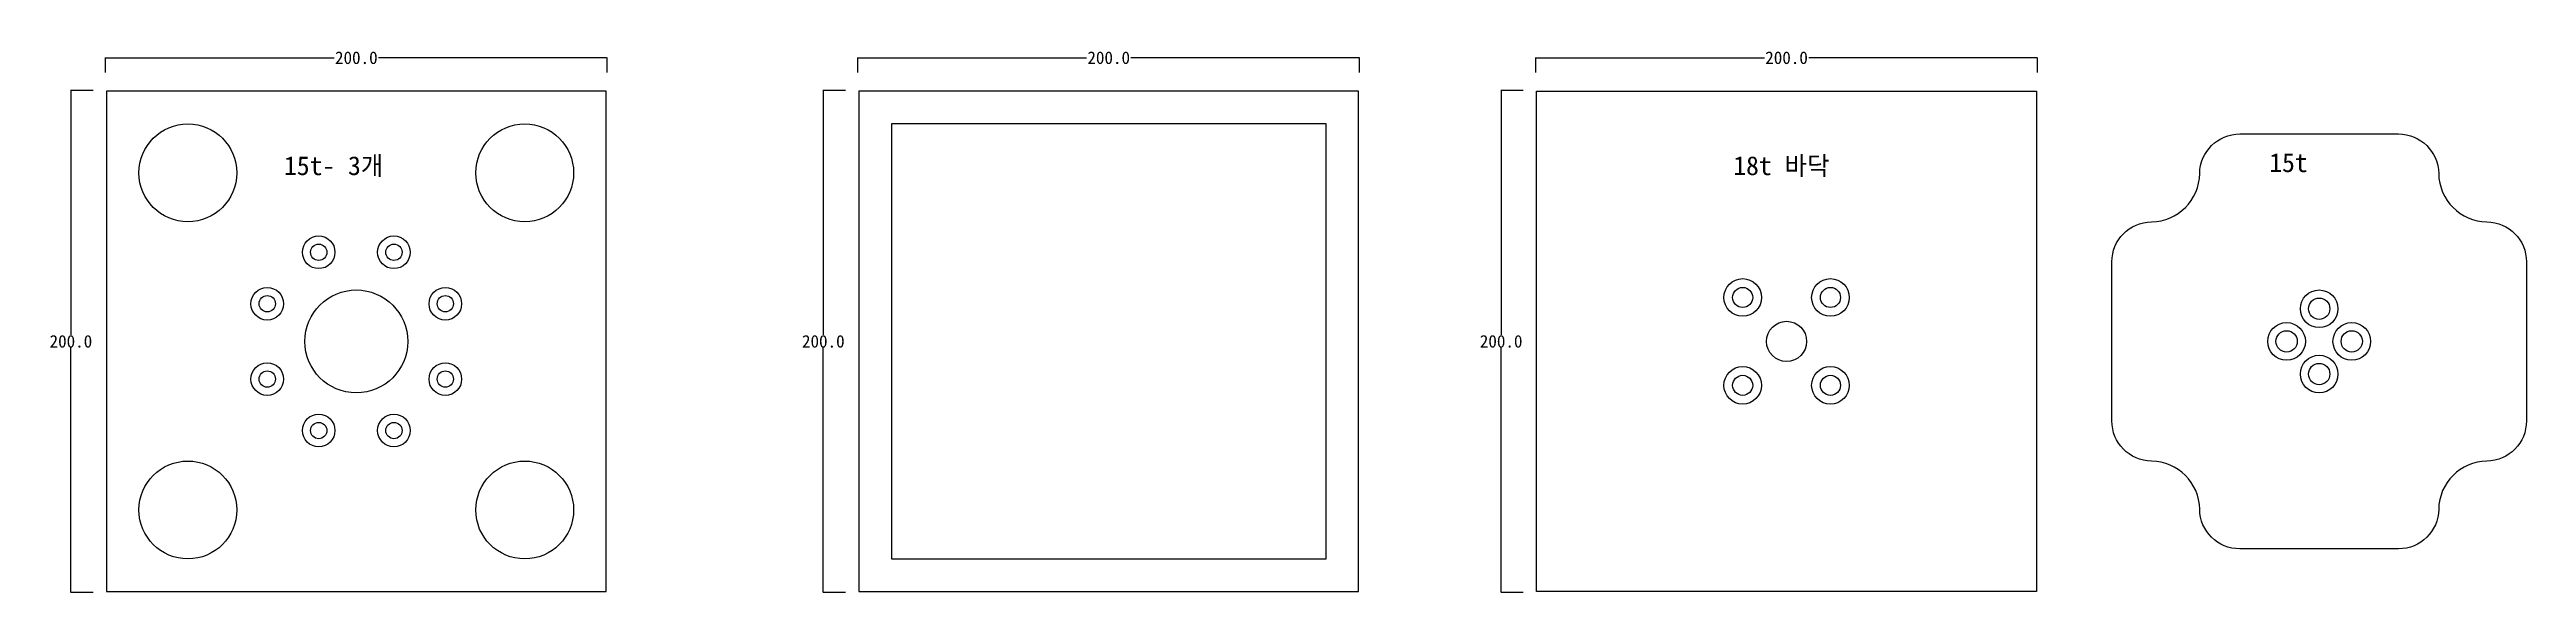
# Model space of a CAD drawing. Header units: millimetres. Extents: x 604 to 1592, y 117 to 334.
import ezdxf

# ---------------------------------------------------------------- set-up
doc = ezdxf.new("R2010")
doc.units = ezdxf.units.MM
for name, color, linetype in [('TEXT', 3, 'Continuous'), ('볼트 구멍', 7, 'Continuous'), ('치구', 7, 'Continuous'), ('치수', 7, 'Continuous')]:
    doc.layers.add(name, color=color, linetype=linetype)
doc.dimstyles.get("Standard").update_dxf_attribs({"dimtxt": 7, "dimasz": 0.18, "dimexe": 0.18, "dimexo": 0.0625, "dimgap": 0.09, "dimtad": 0, "dimtih": 1, "dimtoh": 1, "dimdec": 1, "dimzin": 0, "dimdsep": 46, "dimtxsty": 'Standard', "dimcen": 0.09, "dimadec": 0, "dimazin": 0, "dimtfac": 1, "dimtdec": 1, "dimtofl": 0, "dimtmove": 0, "dimatfit": 3, "dimfxl": 0, "dimtolj": 1, "dimtzin": 0, "dimarcsym": 0})

# ---------------------------------------------------------------- blocks, each defined once
blk = doc.blocks.new('*D8')
at = {"layer": 'Defpoints', "color": 0, "linetype": 'Continuous'}
for p in [(621.35, 317.33), (612.45, 117.33), (621.35, 117.33)]:
    blk.add_point(p, dxfattribs=at)
at = {"layer": '치수', "color": 0, "linetype": 'Continuous', "lineweight": -2}
for p, q in [((621.29, 317.33), (612.27, 317.33)), ((612.45, 317.15), (612.45, 219.92)), ((612.45, 117.51), (612.45, 214.74)), ((621.29, 117.33), (612.27, 117.33))]:
    blk.add_line(p, q, dxfattribs=at)
at = {"layer": '치수', "color": 0, "linetype": 'Continuous'}
for points in [[(612.42, 317.15), (612.48, 317.15), (612.45, 317.33)], [(612.42, 117.51), (612.48, 117.51), (612.45, 117.33)]]:
    blk.add_solid(points, dxfattribs=at)
at = {"layer": '치수', "color": 0, "linetype": 'Continuous', "insert": (612.45, 217.33), "char_height": 5, "attachment_point": 5}
blk.add_mtext('\\A1;200.0', dxfattribs=at)
blk = doc.blocks.new('*D9')
at = {"layer": 'Defpoints', "color": 0, "linetype": 'Continuous'}
for p in [(826.25, 330.32), (626.25, 324.43), (826.25, 324.43)]:
    blk.add_point(p, dxfattribs=at)
at = {"layer": '치수', "color": 0, "linetype": 'Continuous', "lineweight": -2}
for p, q in [((626.25, 324.5), (626.25, 330.5)), ((626.43, 330.32), (717.41, 330.32)), ((826.07, 330.32), (735.09, 330.32)), ((826.25, 324.5), (826.25, 330.5))]:
    blk.add_line(p, q, dxfattribs=at)
at = {"layer": '치수', "color": 0, "linetype": 'Continuous'}
for points in [[(626.43, 330.35), (626.43, 330.29), (626.25, 330.32)], [(826.07, 330.35), (826.07, 330.29), (826.25, 330.32)]]:
    blk.add_solid(points, dxfattribs=at)
at = {"layer": '치수', "color": 0, "linetype": 'Continuous', "insert": (726.25, 330.32), "char_height": 5, "attachment_point": 5}
blk.add_mtext('\\A1;200.0', dxfattribs=at)
blk = doc.blocks.new('*D10')
at = {"layer": 'Defpoints', "color": 0, "linetype": 'Continuous'}
for p in [(1191.63, 317.33), (1182.73, 117.33), (1191.63, 117.33)]:
    blk.add_point(p, dxfattribs=at)
at = {"layer": '치수', "color": 0, "linetype": 'Continuous', "lineweight": -2}
for p, q in [((1191.57, 317.33), (1182.55, 317.33)), ((1182.73, 317.15), (1182.73, 219.92)), ((1182.73, 117.51), (1182.73, 214.74)), ((1191.57, 117.33), (1182.55, 117.33))]:
    blk.add_line(p, q, dxfattribs=at)
at = {"layer": '치수', "color": 0, "linetype": 'Continuous'}
for points in [[(1182.7, 317.15), (1182.76, 317.15), (1182.73, 317.33)], [(1182.7, 117.51), (1182.76, 117.51), (1182.73, 117.33)]]:
    blk.add_solid(points, dxfattribs=at)
at = {"layer": '치수', "color": 0, "linetype": 'Continuous', "insert": (1182.73, 217.33), "char_height": 5, "attachment_point": 5}
blk.add_mtext('\\A1;200.0', dxfattribs=at)
blk = doc.blocks.new('*D11')
at = {"layer": 'Defpoints', "color": 0, "linetype": 'Continuous'}
for p in [(921.35, 317.33), (912.45, 117.33), (921.35, 117.33)]:
    blk.add_point(p, dxfattribs=at)
at = {"layer": '치수', "color": 0, "linetype": 'Continuous', "lineweight": -2}
for p, q in [((921.29, 317.33), (912.27, 317.33)), ((912.45, 317.15), (912.45, 219.92)), ((912.45, 117.51), (912.45, 214.74)), ((921.29, 117.33), (912.27, 117.33))]:
    blk.add_line(p, q, dxfattribs=at)
at = {"layer": '치수', "color": 0, "linetype": 'Continuous'}
for points in [[(912.42, 317.15), (912.48, 317.15), (912.45, 317.33)], [(912.42, 117.51), (912.48, 117.51), (912.45, 117.33)]]:
    blk.add_solid(points, dxfattribs=at)
at = {"layer": '치수', "color": 0, "linetype": 'Continuous', "insert": (912.45, 217.33), "char_height": 5, "attachment_point": 5}
blk.add_mtext('\\A1;200.0', dxfattribs=at)
blk = doc.blocks.new('*D12')
at = {"layer": 'Defpoints', "color": 0, "linetype": 'Continuous'}
for p in [(1126.25, 330.32), (926.25, 324.43), (1126.25, 324.43)]:
    blk.add_point(p, dxfattribs=at)
at = {"layer": '치수', "color": 0, "linetype": 'Continuous', "lineweight": -2}
for p, q in [((926.25, 324.5), (926.25, 330.5)), ((926.43, 330.32), (1017.41, 330.32)), ((1126.07, 330.32), (1035.09, 330.32)), ((1126.25, 324.5), (1126.25, 330.5))]:
    blk.add_line(p, q, dxfattribs=at)
at = {"layer": '치수', "color": 0, "linetype": 'Continuous'}
for points in [[(926.43, 330.35), (926.43, 330.29), (926.25, 330.32)], [(1126.07, 330.35), (1126.07, 330.29), (1126.25, 330.32)]]:
    blk.add_solid(points, dxfattribs=at)
at = {"layer": '치수', "color": 0, "linetype": 'Continuous', "insert": (1026.25, 330.32), "char_height": 5, "attachment_point": 5}
blk.add_mtext('\\A1;200.0', dxfattribs=at)
blk = doc.blocks.new('*D13')
at = {"layer": 'Defpoints', "color": 0, "linetype": 'Continuous'}
for p in [(1396.53, 330.32), (1196.53, 324.43), (1396.53, 324.43)]:
    blk.add_point(p, dxfattribs=at)
at = {"layer": '치수', "color": 0, "linetype": 'Continuous', "lineweight": -2}
for p, q in [((1196.53, 324.5), (1196.53, 330.5)), ((1196.71, 330.32), (1287.69, 330.32)), ((1396.35, 330.32), (1305.37, 330.32)), ((1396.53, 324.5), (1396.53, 330.5))]:
    blk.add_line(p, q, dxfattribs=at)
at = {"layer": '치수', "color": 0, "linetype": 'Continuous'}
for points in [[(1196.71, 330.35), (1196.71, 330.29), (1196.53, 330.32)], [(1396.35, 330.35), (1396.35, 330.29), (1396.53, 330.32)]]:
    blk.add_solid(points, dxfattribs=at)
at = {"layer": '치수', "color": 0, "linetype": 'Continuous', "insert": (1296.53, 330.32), "char_height": 5, "attachment_point": 5}
blk.add_mtext('\\A1;200.0', dxfattribs=at)

msp = doc.modelspace()

# ---------------------------------------------------------------- linework, layer by layer
at = {"layer": '볼트 구멍', "color": 6}
for centre, radius in [((711.25, 252.83), 6.5), ((741.25, 252.83), 6.5), ((690.75, 232.33), 6.5), ((761.75, 232.33), 6.5), ((1279.03, 234.83), 7.5), ((1314.03, 234.83), 7.5), ((1508.9, 230.33), 7.5), ((1495.9, 217.33), 7.5), ((1521.9, 217.33), 7.5), ((690.75, 202.33), 6.5), ((761.75, 202.33), 6.5), ((1508.9, 204.33), 7.5), ((1279.03, 199.83), 7.5), ((1314.03, 199.83), 7.5), ((711.25, 181.83), 6.5), ((741.25, 181.83), 6.5)]:
    msp.add_circle(centre, radius, dxfattribs=at)
at = {"layer": '볼트 구멍', "color": 3}
for centre, radius in [((711.25, 252.83), 3.25), ((741.25, 252.83), 3.25), ((726.25, 217.33), 20.5), ((1279.03, 234.83), 4), ((1314.03, 234.83), 4), ((690.75, 232.33), 3.25), ((761.75, 232.33), 3.25), ((1508.9, 230.33), 4.25), ((1296.53, 217.33), 8), ((1495.9, 217.33), 4.25), ((1521.9, 217.33), 4.25), ((1508.9, 204.33), 4.25), ((690.75, 202.33), 3.25), ((761.75, 202.33), 3.25), ((1279.03, 199.83), 4), ((1314.03, 199.83), 4), ((711.25, 181.83), 3.25), ((741.25, 181.83), 3.25)]:
    msp.add_circle(centre, radius, dxfattribs=at)
at = {"layer": '치구'}
for points in [[(626.6, 316.98), (626.6, 117.68), (825.9, 117.68), (825.9, 316.98)], [(926.6, 316.98), (926.6, 117.68), (1125.9, 117.68), (1125.9, 316.98)], [(1396.18, 316.98), (1396.18, 117.68), (1196.88, 117.68), (1196.88, 316.98)], [(939.6, 303.98), (939.6, 130.68), (1112.9, 130.68), (1112.9, 303.98)]]:
    msp.add_lwpolyline(points, close=True, dxfattribs=at)
msp.add_lwpolyline([(1575.77, 264.98, -0.410094), (1591.55, 248.98), (1591.55, 185.67, -0.410094), (1575.77, 169.67, 0.405987), (1556.55, 150.45, -0.410094), (1540.55, 134.68), (1477.25, 134.68, -0.410094), (1461.25, 150.45, 0.405987), (1442.02, 169.67, -0.410094), (1426.25, 185.67), (1426.25, 248.98, -0.410094), (1442.02, 264.98, 0.405987), (1461.25, 284.2, -0.410094), (1477.25, 299.98), (1540.55, 299.98, -0.410094), (1556.55, 284.2, 0.405987)], format="xyb", close=True, dxfattribs=at)
for centre in [(659.1, 284.48), (793.4, 284.48), (659.1, 150.18), (793.4, 150.18)]:
    msp.add_circle(centre, 19.5, dxfattribs=at)

# ---------------------------------------------------------------- texts
at = {"layer": 'TEXT', "color": 1}
for s, p in [('15t- 3개', (697.43, 283.59)), ('18t 바닥', (1275.29, 283.59)), ('15t', (1489, 284.79))]:
    msp.add_text(s, height=7.5, dxfattribs=at).set_placement(p)

# ---------------------------------------------------------------- dimensions: what is measured, and where the dimension line sits
at = {"layer": '치수', "color": 4, "linetype": 'Continuous'}
for base, p1, p2, picture, middle in [((826.25, 330.32), (626.25, 324.43), (826.25, 324.43), '*D9', (726.25, 330.32)), ((1126.25, 330.32), (926.25, 324.43), (1126.25, 324.43), '*D12', (1026.25, 330.32)), ((1396.53, 330.32), (1196.53, 324.43), (1396.53, 324.43), '*D13', (1296.53, 330.32))]:
    dim = msp.add_linear_dim(base=base, p1=p1, p2=p2, dimstyle='Standard', override={"dimtxt": 5}, dxfattribs=at)
    dim.commit()
    dim.dimension.update_dxf_attribs({"geometry": picture, "text_midpoint": middle})
for base, p1, p2, picture, middle in [((612.45, 117.33), (621.35, 317.33), (621.35, 117.33), '*D8', (612.45, 217.33)), ((912.45, 117.33), (921.35, 317.33), (921.35, 117.33), '*D11', (912.45, 217.33)), ((1182.73, 117.33), (1191.63, 317.33), (1191.63, 117.33), '*D10', (1182.73, 217.33))]:
    dim = msp.add_linear_dim(base=base, p1=p1, p2=p2, angle=90, dimstyle='Standard', override={"dimtxt": 5}, dxfattribs=at)
    dim.commit()
    dim.dimension.update_dxf_attribs({"geometry": picture, "text_midpoint": middle})

doc.saveas('drawing.dxf')
